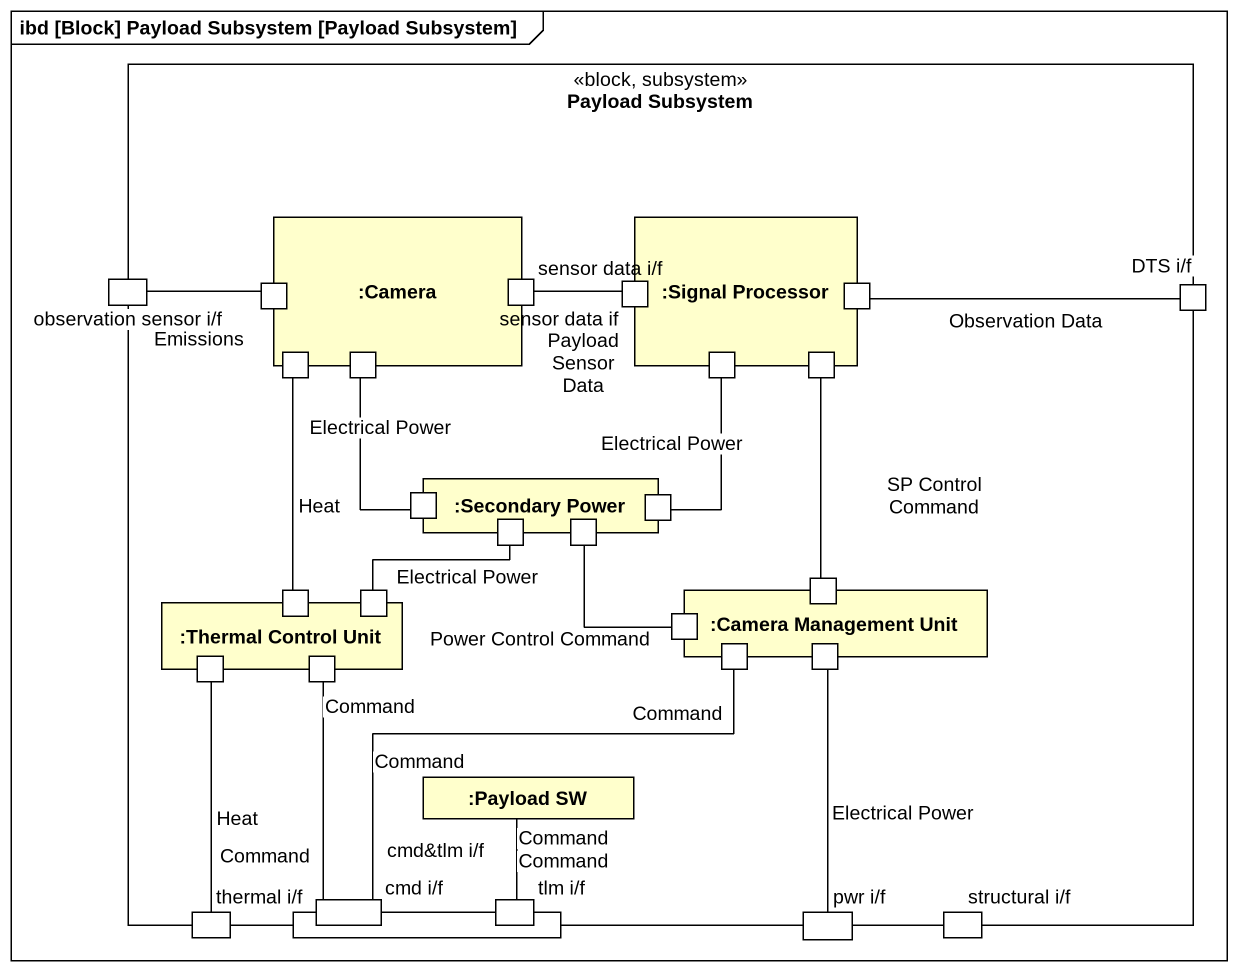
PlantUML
@startuml
mainframe ibd [Block] Payload Subsystem [Payload Subsystem]
rectangle "Payload Subsystem" as Payload_Subsystem <<block, subsystem>> {
  rectangle ":Camera" as Camera {
    port " " as port1
    port "sensor data i/f" as sensor_data_i_f
    port " " as port3
    port " " as port4
  }
  rectangle ":Signal Processor" as Signal_Processor {
    port "sensor data if" as sensor_data_if
    port " " as port2
    port " " as port5
    port " " as port6
  }
  port "observation sensor i/f" as observation_sensor_i_f
  port "DTS i/f" as DTS_i_f
  rectangle ":Secondary Power" as Secondary_Power {
    port " " as port7
    port " " as port8
    port " " as port9
    port " " as port10
  }
  rectangle ":Thermal Control Unit" as Thermal_Control_Unit {
    port " " as port11
    port " " as port12
    port " " as port17
    port " " as port18
  }
  rectangle ":Camera Management Unit" as Camera_Management_Unit {
    port " " as port13
    port " " as port14
    port " " as port15
    port " " as port16
  }
  rectangle ":Payload SW" as Payload_SW
  port "thermal i/f" as thermal_i_f
  port "cmd&tlm i/f" as cmd_tlm_i_f
  port "cmd i/f" as cmd_i_f
  port "tlm i/f" as tlm_i_f
  port "pwr i/f" as pwr_i_f
  port "structural i/f" as structural_i_f
}
observation_sensor_i_f -right- port1 : Emissions
sensor_data_i_f -right- sensor_data_if : Payload Sensor Data
port2 -right- DTS_i_f : Observation Data
port3 -- port11 : Heat
port7 -up- port4 : Electrical Power
port8 -up- port5 : Electrical Power
port9 -left- port12 : Electrical Power
port13 -up- port10 : Power Control Command
port14 -- cmd_i_f : Command\nCommand
port15 -up- port6 : SP Control Command
port16 -- pwr_i_f : Electrical Power
port17 -- thermal_i_f : Heat
port18 -- cmd_i_f : Command\nCommand
cmd_tlm_i_f -up- Payload_SW : Command\nCommand
@enduml
